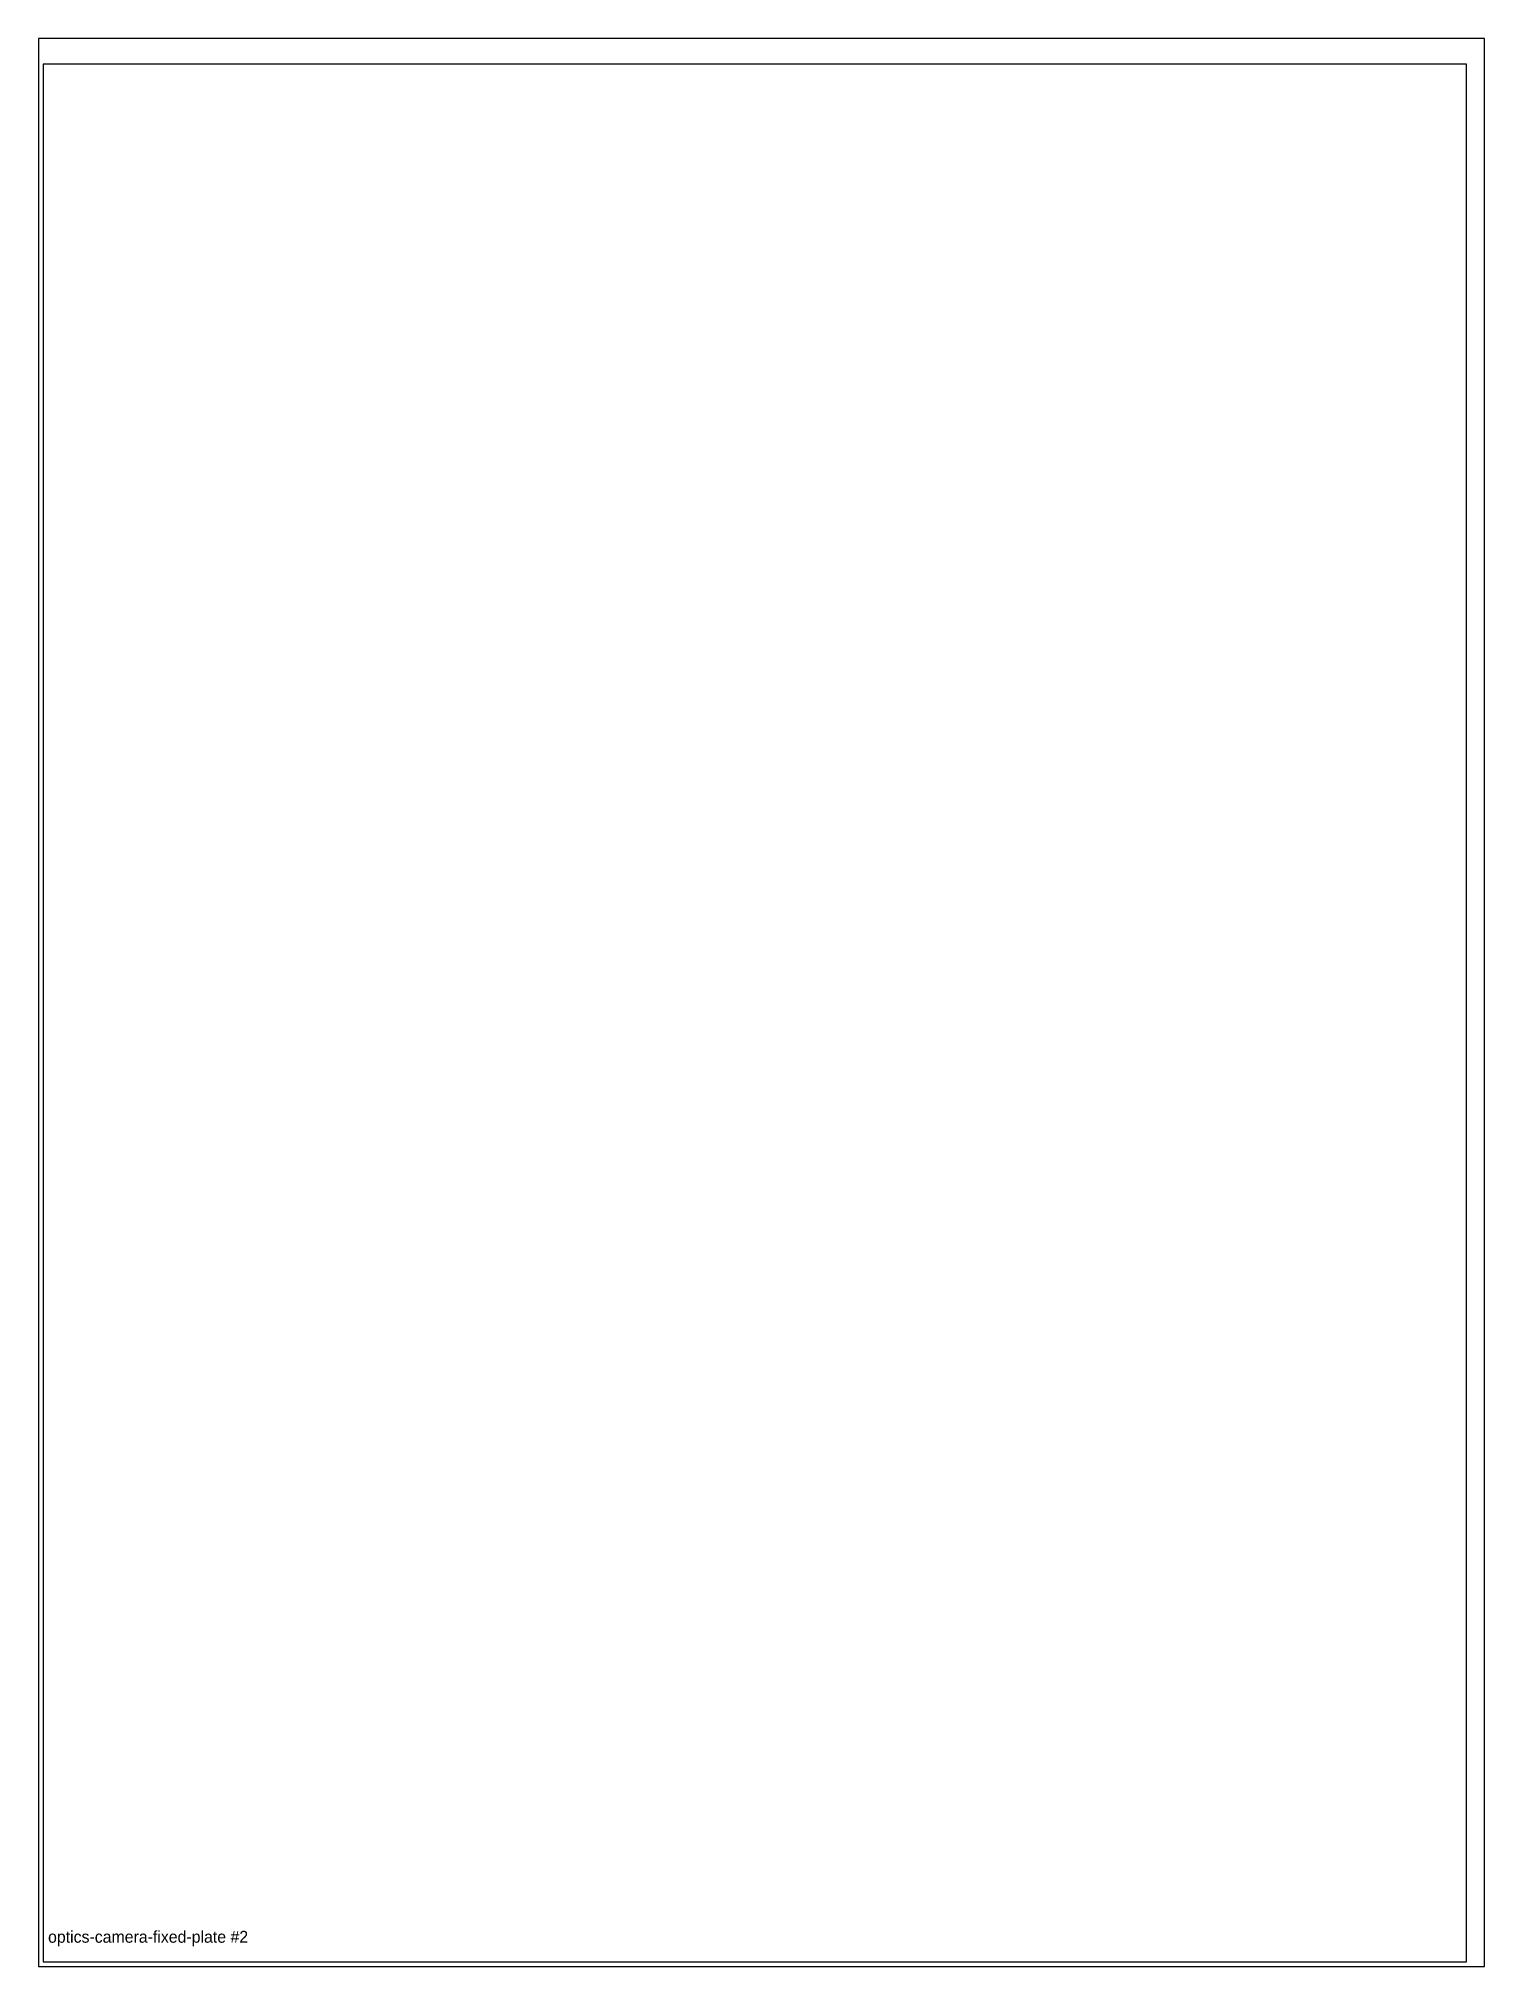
# Model space of a CAD drawing. Header units: millimetres. Extents: x 0 to 305, y 0 to 406.
import ezdxf

# ---------------------------------------------------------------- set-up
doc = ezdxf.new("R2010")
doc.units = ezdxf.units.MM

msp = doc.modelspace()

# ---------------------------------------------------------------- linework, layer by layer
for points in [[(0, 0), (304.8, 0), (304.8, 406.4), (0, 406.4)], [(1, 1), (301, 1), (301, 401), (1, 401)]]:
    msp.add_lwpolyline(points, close=True)

# ---------------------------------------------------------------- texts
msp.add_text('optics-camera-fixed-plate #2', height=2.5).set_placement((2, 5))

doc.saveas('drawing.dxf')
